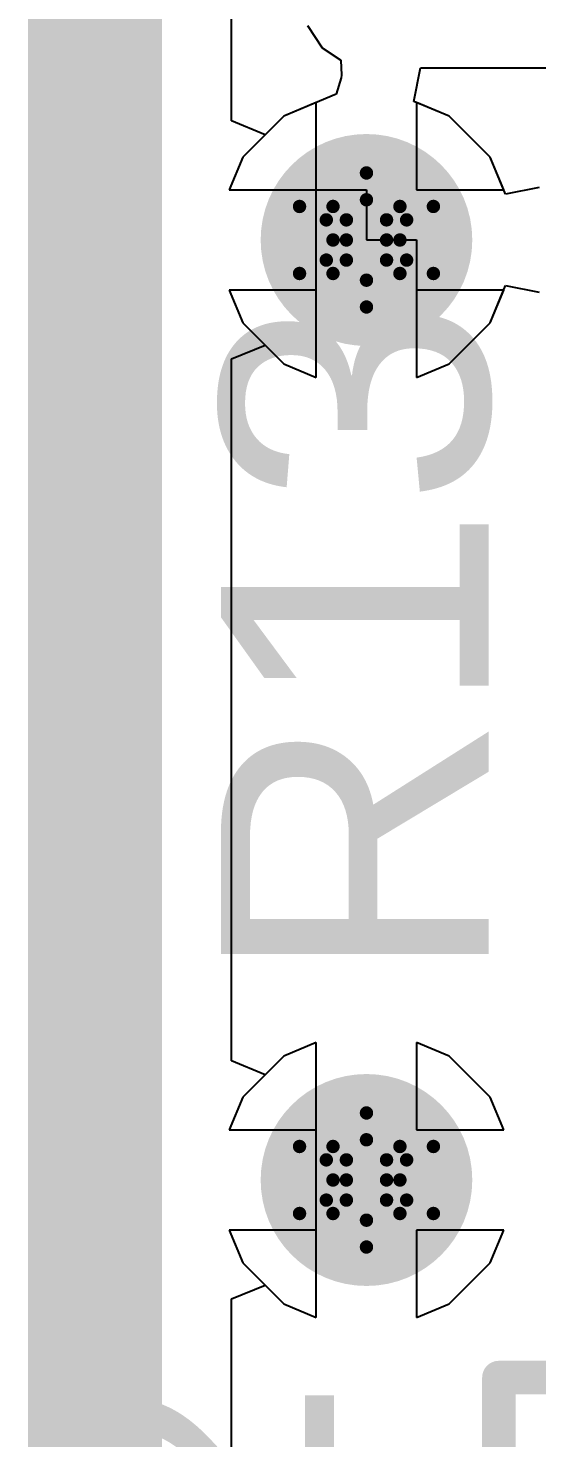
# Model space of a CAD drawing. Header units: inches. Extents: x -18 to 237, y -41 to 211.
# Drawn here: x 18.65 to 20.58, y 89.7 to 95.04 of the extents above; entities that cross this region are included whole.
import ezdxf

# ---------------------------------------------------------------- set-up
doc = ezdxf.new("R2010")
doc.units = ezdxf.units.IN
for name, color, linetype in [('Bottom Layer', 5, 'Continuous'), ('Bottom Solder', 6, 'Continuous'), ('Drill Drawing', 1, 'Continuous'), ('Top Layer', 1, 'Continuous'), ('Top Overlay', 2, 'Continuous'), ('Top Paste', 8, 'Continuous'), ('Top Solder', 216, 'Continuous'), ('Via Holes', 16, 'Continuous')]:
    doc.layers.add(name, color=color, linetype=linetype)
doc.styles.add('Arial', font='', dxfattribs={"height": 0.2})
doc.styles.get('Arial').set_extended_font_data('Arial')

# ---------------------------------------------------------------- blocks, each defined once
blk = doc.blocks.new('SOT_323_119')
at = {"layer": 'Top Layer'}
for points in [[(-0.25, 1.5), (0.25, 1.5), (0.25, 0.7), (-0.25, 0.7)], [(-0.9, -0.7), (-0.4, -0.7), (-0.4, -1.5), (-0.9, -1.5)], [(0.9, -1.5), (0.4, -1.5), (0.4, -0.7), (0.9, -0.7)]]:
    blk.add_hatch(color=1, dxfattribs=at).paths.add_polyline_path(points)
at = {"layer": 'Top Paste'}
for points in [[(-0.25, 1.5), (0.25, 1.5), (0.25, 0.7), (-0.25, 0.7)], [(-0.9, -0.7), (-0.4, -0.7), (-0.4, -1.5), (-0.9, -1.5)], [(0.9, -1.5), (0.4, -1.5), (0.4, -0.7), (0.9, -0.7)]]:
    blk.add_hatch(color=8, dxfattribs=at).paths.add_polyline_path(points)
at = {"layer": 'Top Solder'}
for points in [[(-0.3516, 1.6016), (0.3516, 1.6016), (0.3516, 0.5984), (-0.3516, 0.5984)], [(-1.0016, -0.5984), (-0.2984, -0.5984), (-0.2984, -1.6016), (-1.0016, -1.6016)], [(1.0016, -1.6016), (0.2984, -1.6016), (0.2984, -0.5984), (1.0016, -0.5984)]]:
    blk.add_hatch(color=216, dxfattribs=at).paths.add_polyline_path(points)
at = {"layer": 'Top Overlay'}
for points in [[(-1.0414, -0.4318, 0.127, 0.127, 0), (-1.0414, 0.635, 0.127, 0.127, 0)], [(-1.0414, 0.635, 0.127, 0.127, 0), (-0.4318, 0.635, 0.127, 0.127, 0)], [(0.4318, 0.635, 0.127, 0.127, 0), (1.0414, 0.635, 0.127, 0.127, 0)], [(1.0414, -0.4318, 0.127, 0.127, 0), (1.0414, 0.635, 0.127, 0.127, 0)], [(-0.1778, -0.762, 0.127, 0.127, 0), (0.2032, -0.762, 0.127, 0.127, 0)], [(-1.1938, -1.1938, 0.127, 0.127, 0), (-1.1938, -0.9398, 0.127, 0.127, 0)], [(-1.1938, -0.9398, 0.127, 0.127, 0), (-1.0668, -1.0668, 0.127, 0.127, 0)], [(-1.1938, -1.1938, 0.127, 0.127, 0), (-1.0668, -1.0668, 0.127, 0.127, 0)]]:
    blk.add_lwpolyline(points, format="xyseb", dxfattribs=at)
for points in [[(-1.0732, 0.635, 0.0635, 0.0635, 1), (-1.0096, 0.635, 0.0635, 0.0635, 1)], [(-1.0732, 0.635, 0.0635, 0.0635, 1), (-1.0096, 0.635, 0.0635, 0.0635, 1)], [(-0.4636, 0.635, 0.0635, 0.0635, 1), (-0.4001, 0.635, 0.0635, 0.0635, 1)], [(0.4001, 0.635, 0.0635, 0.0635, 1), (0.4636, 0.635, 0.0635, 0.0635, 1)], [(1.0096, 0.635, 0.0635, 0.0635, 1), (1.0732, 0.635, 0.0635, 0.0635, 1)], [(1.0096, 0.635, 0.0635, 0.0635, 1), (1.0732, 0.635, 0.0635, 0.0635, 1)], [(-1.0732, -0.4318, 0.0635, 0.0635, 1), (-1.0096, -0.4318, 0.0635, 0.0635, 1)], [(1.0096, -0.4318, 0.0635, 0.0635, 1), (1.0732, -0.4318, 0.0635, 0.0635, 1)], [(-0.2095, -0.762, 0.0635, 0.0635, 1), (-0.1461, -0.762, 0.0635, 0.0635, 1)], [(0.1714, -0.762, 0.0635, 0.0635, 1), (0.2349, -0.762, 0.0635, 0.0635, 1)], [(-1.2255, -0.9398, 0.0635, 0.0635, 1), (-1.1621, -0.9398, 0.0635, 0.0635, 1)], [(-1.2255, -0.9398, 0.0635, 0.0635, 1), (-1.1621, -0.9398, 0.0635, 0.0635, 1)], [(-1.0985, -1.0668, 0.0635, 0.0635, 1), (-1.0351, -1.0668, 0.0635, 0.0635, 1)], [(-1.0985, -1.0668, 0.0635, 0.0635, 1), (-1.0351, -1.0668, 0.0635, 0.0635, 1)], [(-1.2255, -1.1938, 0.0635, 0.0635, 1), (-1.1621, -1.1938, 0.0635, 0.0635, 1)], [(-1.2255, -1.1938, 0.0635, 0.0635, 1), (-1.1621, -1.1938, 0.0635, 0.0635, 1)]]:
    blk.add_lwpolyline(points, format="xyseb", close=True, dxfattribs=at)

msp = doc.modelspace()

# ---------------------------------------------------------------- hatches: boundary and pattern name
at = {"layer": 'Bottom Layer'}
h = msp.add_hatch(color=5, dxfattribs=at)
edge = h.paths.add_edge_path()
edge.add_arc((19.9324, 94.24), 0.3, 0, 360)
h = msp.add_hatch(color=5, dxfattribs=at)
edge = h.paths.add_edge_path()
edge.add_arc((19.9324, 90.6774), 0.3, 0, 360)
at = {"layer": 'Bottom Solder'}
h = msp.add_hatch(color=6, dxfattribs=at)
edge = h.paths.add_edge_path()
edge.add_arc((19.9324, 94.24), 0.4016, 0, 360)
h = msp.add_hatch(color=6, dxfattribs=at)
edge = h.paths.add_edge_path()
edge.add_arc((19.9324, 90.6774), 0.4016, 0, 360)
at = {"layer": 'Top Layer'}
h = msp.add_hatch(color=1, dxfattribs=at)
edge = h.paths.add_edge_path()
edge.add_arc((19.9324, 94.24), 0.3, 0, 360)
h = msp.add_hatch(color=1, dxfattribs=at)
edge = h.paths.add_edge_path()
edge.add_arc((19.9324, 90.6774), 0.3, 0, 360)
at = {"layer": 'Top Solder'}
h = msp.add_hatch(color=216, dxfattribs=at)
edge = h.paths.add_edge_path()
edge.add_arc((19.9324, 94.24), 0.4016, 0, 360)
h = msp.add_hatch(color=216, dxfattribs=at)
edge = h.paths.add_edge_path()
edge.add_arc((19.9324, 90.6774), 0.4016, 0, 360)
at = {"layer": 'Via Holes'}
h = msp.add_hatch(color=7, dxfattribs=at)
edge = h.paths.add_edge_path()
edge.add_arc((19.9324, 94.24), 0.15, 0, 360)
h = msp.add_hatch(color=7, dxfattribs=at)
edge = h.paths.add_edge_path()
edge.add_arc((19.9324, 90.6774), 0.15, 0, 360)

# ---------------------------------------------------------------- linework, layer by layer
at = {"layer": 'Bottom Layer'}
for p, q in [((19.4203, 94.691), (19.4203, 102.5108)), ((19.7419, 94.7608), (19.6186, 94.7097)), ((19.7419, 94.24), (19.7419, 94.7608)), ((20.2462, 94.7097), (20.1229, 94.7608)), ((20.1229, 94.7608), (20.1229, 94.4305)), ((19.5473, 94.6384), (19.4203, 94.691)), ((19.6186, 94.7097), (19.5473, 94.6384)), ((20.4021, 94.5538), (20.2462, 94.7097)), ((20.4532, 94.4305), (20.4021, 94.5538)), ((20.1229, 94.4305), (20.4532, 94.4305)), ((19.7419, 93.7193), (19.7419, 94.24)), ((20.4532, 94.0495), (20.1229, 94.0495)), ((20.1229, 94.0495), (20.1229, 93.7193)), ((20.4021, 93.9262), (20.4532, 94.0495)), ((20.2462, 93.7704), (20.4021, 93.9262)), ((19.4203, 93.7891), (19.5473, 93.8417)), ((19.5473, 93.8417), (19.6186, 93.7704)), ((19.4203, 91.1284), (19.4203, 93.7891)), ((19.6186, 93.7704), (19.7419, 93.7193)), ((20.1229, 93.7193), (20.2462, 93.7704)), ((19.7419, 91.1981), (19.6186, 91.147)), ((19.7419, 90.6774), (19.7419, 91.1981)), ((20.2462, 91.147), (20.1229, 91.1981)), ((20.1229, 91.1981), (20.1229, 90.8679)), ((19.6186, 91.147), (19.5473, 91.0758)), ((20.4021, 90.9912), (20.2462, 91.147)), ((19.5473, 91.0758), (19.4203, 91.1284)), ((20.4532, 90.8679), (20.4021, 90.9912)), ((20.1229, 90.8679), (20.4532, 90.8679)), ((19.7419, 90.1567), (19.7419, 90.6774)), ((20.4532, 90.4869), (20.1229, 90.4869)), ((20.1229, 90.4869), (20.1229, 90.1567)), ((20.4021, 90.3636), (20.4532, 90.4869)), ((20.2462, 90.2077), (20.4021, 90.3636)), ((19.4203, 90.2264), (19.5473, 90.279)), ((19.5473, 90.279), (19.6186, 90.2077)), ((19.4203, 87.9506), (19.4203, 90.2264)), ((19.6186, 90.2077), (19.7419, 90.1567)), ((20.1229, 90.1567), (20.2462, 90.2077))]:
    msp.add_line(p, q, dxfattribs=at)
msp.add_lwpolyline([(18.9024, 87.7361, 0.508, 0.508, 0), (18.9024, 102.7254, 0.508, 0.508, 0)], format="xyseb", dxfattribs=at)
at = {"layer": 'Drill Drawing'}
for points in [[(19.8054, 94.367, 0.0508, 0.0508, 0), (19.9324, 94.494, 0.0508, 0.0508, 0)], [(19.9324, 94.494, 0.0508, 0.0508, 0), (20.0594, 94.367, 0.0508, 0.0508, 0)], [(19.8562, 94.3162, 0.0508, 0.0508, 0), (19.9324, 94.3924, 0.0508, 0.0508, 0)], [(19.9324, 94.3924, 0.0508, 0.0508, 0), (20.0086, 94.3162, 0.0508, 0.0508, 0)], [(19.6784, 94.367, 0.0508, 0.0508, 0), (19.8054, 94.24, 0.0508, 0.0508, 0)], [(19.6784, 94.367, 0.0508, 0.0508, 0), (19.8054, 94.367, 0.0508, 0.0508, 0)], [(20.0594, 94.367, 0.0508, 0.0508, 0), (20.1864, 94.367, 0.0508, 0.0508, 0)], [(20.0594, 94.24, 0.0508, 0.0508, 0), (20.1864, 94.367, 0.0508, 0.0508, 0)], [(19.78, 94.3162, 0.0508, 0.0508, 0), (19.8562, 94.24, 0.0508, 0.0508, 0)], [(19.78, 94.3162, 0.0508, 0.0508, 0), (19.8562, 94.3162, 0.0508, 0.0508, 0)], [(20.0086, 94.3162, 0.0508, 0.0508, 0), (20.0848, 94.3162, 0.0508, 0.0508, 0)], [(20.0086, 94.24, 0.0508, 0.0508, 0), (20.0848, 94.3162, 0.0508, 0.0508, 0)], [(19.6784, 94.113, 0.0508, 0.0508, 0), (19.8054, 94.24, 0.0508, 0.0508, 0)], [(19.78, 94.1638, 0.0508, 0.0508, 0), (19.8562, 94.24, 0.0508, 0.0508, 0)], [(20.0086, 94.24, 0.0508, 0.0508, 0), (20.0848, 94.1638, 0.0508, 0.0508, 0)], [(20.0594, 94.24, 0.0508, 0.0508, 0), (20.1864, 94.113, 0.0508, 0.0508, 0)], [(19.78, 94.1638, 0.0508, 0.0508, 0), (19.8562, 94.1638, 0.0508, 0.0508, 0)], [(19.8562, 94.1638, 0.0508, 0.0508, 0), (19.9324, 94.0876, 0.0508, 0.0508, 0)], [(19.9324, 94.0876, 0.0508, 0.0508, 0), (20.0086, 94.1638, 0.0508, 0.0508, 0)], [(20.0086, 94.1638, 0.0508, 0.0508, 0), (20.0848, 94.1638, 0.0508, 0.0508, 0)], [(19.6784, 94.113, 0.0508, 0.0508, 0), (19.8054, 94.113, 0.0508, 0.0508, 0)], [(19.8054, 94.113, 0.0508, 0.0508, 0), (19.9324, 93.986, 0.0508, 0.0508, 0)], [(19.9324, 93.986, 0.0508, 0.0508, 0), (20.0594, 94.113, 0.0508, 0.0508, 0)], [(20.0594, 94.113, 0.0508, 0.0508, 0), (20.1864, 94.113, 0.0508, 0.0508, 0)], [(19.8054, 90.8044, 0.0508, 0.0508, 0), (19.9324, 90.9314, 0.0508, 0.0508, 0)], [(19.9324, 90.9314, 0.0508, 0.0508, 0), (20.0594, 90.8044, 0.0508, 0.0508, 0)], [(19.6784, 90.8044, 0.0508, 0.0508, 0), (19.8054, 90.6774, 0.0508, 0.0508, 0)], [(19.6784, 90.8044, 0.0508, 0.0508, 0), (19.8054, 90.8044, 0.0508, 0.0508, 0)], [(19.8562, 90.7536, 0.0508, 0.0508, 0), (19.9324, 90.8298, 0.0508, 0.0508, 0)], [(19.9324, 90.8298, 0.0508, 0.0508, 0), (20.0086, 90.7536, 0.0508, 0.0508, 0)], [(20.0594, 90.8044, 0.0508, 0.0508, 0), (20.1864, 90.8044, 0.0508, 0.0508, 0)], [(20.0594, 90.6774, 0.0508, 0.0508, 0), (20.1864, 90.8044, 0.0508, 0.0508, 0)], [(19.78, 90.7536, 0.0508, 0.0508, 0), (19.8562, 90.6774, 0.0508, 0.0508, 0)], [(19.78, 90.7536, 0.0508, 0.0508, 0), (19.8562, 90.7536, 0.0508, 0.0508, 0)], [(20.0086, 90.7536, 0.0508, 0.0508, 0), (20.0848, 90.7536, 0.0508, 0.0508, 0)], [(20.0086, 90.6774, 0.0508, 0.0508, 0), (20.0848, 90.7536, 0.0508, 0.0508, 0)], [(19.6784, 90.5504, 0.0508, 0.0508, 0), (19.8054, 90.6774, 0.0508, 0.0508, 0)], [(19.78, 90.6012, 0.0508, 0.0508, 0), (19.8562, 90.6774, 0.0508, 0.0508, 0)], [(20.0086, 90.6774, 0.0508, 0.0508, 0), (20.0848, 90.6012, 0.0508, 0.0508, 0)], [(20.0594, 90.6774, 0.0508, 0.0508, 0), (20.1864, 90.5504, 0.0508, 0.0508, 0)], [(19.78, 90.6012, 0.0508, 0.0508, 0), (19.8562, 90.6012, 0.0508, 0.0508, 0)], [(19.8562, 90.6012, 0.0508, 0.0508, 0), (19.9324, 90.525, 0.0508, 0.0508, 0)], [(19.9324, 90.525, 0.0508, 0.0508, 0), (20.0086, 90.6012, 0.0508, 0.0508, 0)], [(20.0086, 90.6012, 0.0508, 0.0508, 0), (20.0848, 90.6012, 0.0508, 0.0508, 0)], [(19.6784, 90.5504, 0.0508, 0.0508, 0), (19.8054, 90.5504, 0.0508, 0.0508, 0)], [(19.8054, 90.5504, 0.0508, 0.0508, 0), (19.9324, 90.4234, 0.0508, 0.0508, 0)], [(19.9324, 90.4234, 0.0508, 0.0508, 0), (20.0594, 90.5504, 0.0508, 0.0508, 0)], [(20.0594, 90.5504, 0.0508, 0.0508, 0), (20.1864, 90.5504, 0.0508, 0.0508, 0)]]:
    msp.add_lwpolyline(points, format="xyseb", dxfattribs=at)
for points in [[(19.9197, 94.494, 0.0254, 0.0254, 1), (19.9451, 94.494, 0.0254, 0.0254, 1)], [(19.9197, 94.494, 0.0254, 0.0254, 1), (19.9451, 94.494, 0.0254, 0.0254, 1)], [(19.9197, 94.3924, 0.0254, 0.0254, 1), (19.9451, 94.3924, 0.0254, 0.0254, 1)], [(19.9197, 94.3924, 0.0254, 0.0254, 1), (19.9451, 94.3924, 0.0254, 0.0254, 1)], [(19.6657, 94.367, 0.0254, 0.0254, 1), (19.6911, 94.367, 0.0254, 0.0254, 1)], [(19.6657, 94.367, 0.0254, 0.0254, 1), (19.6911, 94.367, 0.0254, 0.0254, 1)], [(19.7927, 94.367, 0.0254, 0.0254, 1), (19.8181, 94.367, 0.0254, 0.0254, 1)], [(19.7927, 94.367, 0.0254, 0.0254, 1), (19.8181, 94.367, 0.0254, 0.0254, 1)], [(20.0467, 94.367, 0.0254, 0.0254, 1), (20.0721, 94.367, 0.0254, 0.0254, 1)], [(20.0467, 94.367, 0.0254, 0.0254, 1), (20.0721, 94.367, 0.0254, 0.0254, 1)], [(20.1737, 94.367, 0.0254, 0.0254, 1), (20.1991, 94.367, 0.0254, 0.0254, 1)], [(20.1737, 94.367, 0.0254, 0.0254, 1), (20.1991, 94.367, 0.0254, 0.0254, 1)], [(19.7673, 94.3162, 0.0254, 0.0254, 1), (19.7927, 94.3162, 0.0254, 0.0254, 1)], [(19.7673, 94.3162, 0.0254, 0.0254, 1), (19.7927, 94.3162, 0.0254, 0.0254, 1)], [(19.8435, 94.3162, 0.0254, 0.0254, 1), (19.8689, 94.3162, 0.0254, 0.0254, 1)], [(19.8435, 94.3162, 0.0254, 0.0254, 1), (19.8689, 94.3162, 0.0254, 0.0254, 1)], [(19.9959, 94.3162, 0.0254, 0.0254, 1), (20.0213, 94.3162, 0.0254, 0.0254, 1)], [(19.9959, 94.3162, 0.0254, 0.0254, 1), (20.0213, 94.3162, 0.0254, 0.0254, 1)], [(20.0721, 94.3162, 0.0254, 0.0254, 1), (20.0975, 94.3162, 0.0254, 0.0254, 1)], [(20.0721, 94.3162, 0.0254, 0.0254, 1), (20.0975, 94.3162, 0.0254, 0.0254, 1)], [(19.7927, 94.24, 0.0254, 0.0254, 1), (19.8181, 94.24, 0.0254, 0.0254, 1)], [(19.7927, 94.24, 0.0254, 0.0254, 1), (19.8181, 94.24, 0.0254, 0.0254, 1)], [(19.8435, 94.24, 0.0254, 0.0254, 1), (19.8689, 94.24, 0.0254, 0.0254, 1)], [(19.8435, 94.24, 0.0254, 0.0254, 1), (19.8689, 94.24, 0.0254, 0.0254, 1)], [(19.9959, 94.24, 0.0254, 0.0254, 1), (20.0213, 94.24, 0.0254, 0.0254, 1)], [(19.9959, 94.24, 0.0254, 0.0254, 1), (20.0213, 94.24, 0.0254, 0.0254, 1)], [(20.0467, 94.24, 0.0254, 0.0254, 1), (20.0721, 94.24, 0.0254, 0.0254, 1)], [(20.0467, 94.24, 0.0254, 0.0254, 1), (20.0721, 94.24, 0.0254, 0.0254, 1)], [(19.7673, 94.1638, 0.0254, 0.0254, 1), (19.7927, 94.1638, 0.0254, 0.0254, 1)], [(19.7673, 94.1638, 0.0254, 0.0254, 1), (19.7927, 94.1638, 0.0254, 0.0254, 1)], [(19.8435, 94.1638, 0.0254, 0.0254, 1), (19.8689, 94.1638, 0.0254, 0.0254, 1)], [(19.8435, 94.1638, 0.0254, 0.0254, 1), (19.8689, 94.1638, 0.0254, 0.0254, 1)], [(19.9959, 94.1638, 0.0254, 0.0254, 1), (20.0213, 94.1638, 0.0254, 0.0254, 1)], [(19.9959, 94.1638, 0.0254, 0.0254, 1), (20.0213, 94.1638, 0.0254, 0.0254, 1)], [(20.0721, 94.1638, 0.0254, 0.0254, 1), (20.0975, 94.1638, 0.0254, 0.0254, 1)], [(20.0721, 94.1638, 0.0254, 0.0254, 1), (20.0975, 94.1638, 0.0254, 0.0254, 1)], [(19.6657, 94.113, 0.0254, 0.0254, 1), (19.6911, 94.113, 0.0254, 0.0254, 1)], [(19.6657, 94.113, 0.0254, 0.0254, 1), (19.6911, 94.113, 0.0254, 0.0254, 1)], [(19.7927, 94.113, 0.0254, 0.0254, 1), (19.8181, 94.113, 0.0254, 0.0254, 1)], [(19.7927, 94.113, 0.0254, 0.0254, 1), (19.8181, 94.113, 0.0254, 0.0254, 1)], [(20.0467, 94.113, 0.0254, 0.0254, 1), (20.0721, 94.113, 0.0254, 0.0254, 1)], [(20.0467, 94.113, 0.0254, 0.0254, 1), (20.0721, 94.113, 0.0254, 0.0254, 1)], [(20.1737, 94.113, 0.0254, 0.0254, 1), (20.1991, 94.113, 0.0254, 0.0254, 1)], [(20.1737, 94.113, 0.0254, 0.0254, 1), (20.1991, 94.113, 0.0254, 0.0254, 1)], [(19.9197, 94.0876, 0.0254, 0.0254, 1), (19.9451, 94.0876, 0.0254, 0.0254, 1)], [(19.9197, 94.0876, 0.0254, 0.0254, 1), (19.9451, 94.0876, 0.0254, 0.0254, 1)], [(19.9197, 93.986, 0.0254, 0.0254, 1), (19.9451, 93.986, 0.0254, 0.0254, 1)], [(19.9197, 93.986, 0.0254, 0.0254, 1), (19.9451, 93.986, 0.0254, 0.0254, 1)], [(19.9197, 90.9314, 0.0254, 0.0254, 1), (19.9451, 90.9314, 0.0254, 0.0254, 1)], [(19.9197, 90.9314, 0.0254, 0.0254, 1), (19.9451, 90.9314, 0.0254, 0.0254, 1)], [(19.6657, 90.8044, 0.0254, 0.0254, 1), (19.6911, 90.8044, 0.0254, 0.0254, 1)], [(19.6657, 90.8044, 0.0254, 0.0254, 1), (19.6911, 90.8044, 0.0254, 0.0254, 1)], [(19.7927, 90.8044, 0.0254, 0.0254, 1), (19.8181, 90.8044, 0.0254, 0.0254, 1)], [(19.7927, 90.8044, 0.0254, 0.0254, 1), (19.8181, 90.8044, 0.0254, 0.0254, 1)], [(19.9197, 90.8298, 0.0254, 0.0254, 1), (19.9451, 90.8298, 0.0254, 0.0254, 1)], [(19.9197, 90.8298, 0.0254, 0.0254, 1), (19.9451, 90.8298, 0.0254, 0.0254, 1)], [(20.0467, 90.8044, 0.0254, 0.0254, 1), (20.0721, 90.8044, 0.0254, 0.0254, 1)], [(20.0467, 90.8044, 0.0254, 0.0254, 1), (20.0721, 90.8044, 0.0254, 0.0254, 1)], [(20.1737, 90.8044, 0.0254, 0.0254, 1), (20.1991, 90.8044, 0.0254, 0.0254, 1)], [(20.1737, 90.8044, 0.0254, 0.0254, 1), (20.1991, 90.8044, 0.0254, 0.0254, 1)], [(19.7673, 90.7536, 0.0254, 0.0254, 1), (19.7927, 90.7536, 0.0254, 0.0254, 1)], [(19.7673, 90.7536, 0.0254, 0.0254, 1), (19.7927, 90.7536, 0.0254, 0.0254, 1)], [(19.8435, 90.7536, 0.0254, 0.0254, 1), (19.8689, 90.7536, 0.0254, 0.0254, 1)], [(19.8435, 90.7536, 0.0254, 0.0254, 1), (19.8689, 90.7536, 0.0254, 0.0254, 1)], [(19.9959, 90.7536, 0.0254, 0.0254, 1), (20.0213, 90.7536, 0.0254, 0.0254, 1)], [(19.9959, 90.7536, 0.0254, 0.0254, 1), (20.0213, 90.7536, 0.0254, 0.0254, 1)], [(20.0721, 90.7536, 0.0254, 0.0254, 1), (20.0975, 90.7536, 0.0254, 0.0254, 1)], [(20.0721, 90.7536, 0.0254, 0.0254, 1), (20.0975, 90.7536, 0.0254, 0.0254, 1)], [(19.7927, 90.6774, 0.0254, 0.0254, 1), (19.8181, 90.6774, 0.0254, 0.0254, 1)], [(19.7927, 90.6774, 0.0254, 0.0254, 1), (19.8181, 90.6774, 0.0254, 0.0254, 1)], [(19.8435, 90.6774, 0.0254, 0.0254, 1), (19.8689, 90.6774, 0.0254, 0.0254, 1)], [(19.8435, 90.6774, 0.0254, 0.0254, 1), (19.8689, 90.6774, 0.0254, 0.0254, 1)], [(19.9959, 90.6774, 0.0254, 0.0254, 1), (20.0213, 90.6774, 0.0254, 0.0254, 1)], [(19.9959, 90.6774, 0.0254, 0.0254, 1), (20.0213, 90.6774, 0.0254, 0.0254, 1)], [(20.0467, 90.6774, 0.0254, 0.0254, 1), (20.0721, 90.6774, 0.0254, 0.0254, 1)], [(20.0467, 90.6774, 0.0254, 0.0254, 1), (20.0721, 90.6774, 0.0254, 0.0254, 1)], [(19.7673, 90.6012, 0.0254, 0.0254, 1), (19.7927, 90.6012, 0.0254, 0.0254, 1)], [(19.7673, 90.6012, 0.0254, 0.0254, 1), (19.7927, 90.6012, 0.0254, 0.0254, 1)], [(19.8435, 90.6012, 0.0254, 0.0254, 1), (19.8689, 90.6012, 0.0254, 0.0254, 1)], [(19.8435, 90.6012, 0.0254, 0.0254, 1), (19.8689, 90.6012, 0.0254, 0.0254, 1)], [(19.9959, 90.6012, 0.0254, 0.0254, 1), (20.0213, 90.6012, 0.0254, 0.0254, 1)], [(19.9959, 90.6012, 0.0254, 0.0254, 1), (20.0213, 90.6012, 0.0254, 0.0254, 1)], [(20.0721, 90.6012, 0.0254, 0.0254, 1), (20.0975, 90.6012, 0.0254, 0.0254, 1)], [(20.0721, 90.6012, 0.0254, 0.0254, 1), (20.0975, 90.6012, 0.0254, 0.0254, 1)], [(19.6657, 90.5504, 0.0254, 0.0254, 1), (19.6911, 90.5504, 0.0254, 0.0254, 1)], [(19.6657, 90.5504, 0.0254, 0.0254, 1), (19.6911, 90.5504, 0.0254, 0.0254, 1)], [(19.7927, 90.5504, 0.0254, 0.0254, 1), (19.8181, 90.5504, 0.0254, 0.0254, 1)], [(19.7927, 90.5504, 0.0254, 0.0254, 1), (19.8181, 90.5504, 0.0254, 0.0254, 1)], [(20.0467, 90.5504, 0.0254, 0.0254, 1), (20.0721, 90.5504, 0.0254, 0.0254, 1)], [(20.0467, 90.5504, 0.0254, 0.0254, 1), (20.0721, 90.5504, 0.0254, 0.0254, 1)], [(20.1737, 90.5504, 0.0254, 0.0254, 1), (20.1991, 90.5504, 0.0254, 0.0254, 1)], [(20.1737, 90.5504, 0.0254, 0.0254, 1), (20.1991, 90.5504, 0.0254, 0.0254, 1)], [(19.9197, 90.525, 0.0254, 0.0254, 1), (19.9451, 90.525, 0.0254, 0.0254, 1)], [(19.9197, 90.525, 0.0254, 0.0254, 1), (19.9451, 90.525, 0.0254, 0.0254, 1)], [(19.9197, 90.4234, 0.0254, 0.0254, 1), (19.9451, 90.4234, 0.0254, 0.0254, 1)], [(19.9197, 90.4234, 0.0254, 0.0254, 1), (19.9451, 90.4234, 0.0254, 0.0254, 1)]]:
    msp.add_lwpolyline(points, format="xyseb", close=True, dxfattribs=at)
at = {"layer": 'Top Layer'}
for p, q in [((19.7086, 95.0523), (19.7648, 94.9683)), ((19.7648, 94.9683), (19.8355, 94.921)), ((19.8355, 94.921), (19.838, 94.8642)), ((20.1117, 94.7654), (20.137, 94.8924)), ((20.137, 94.8924), (24.2785, 94.8924)), ((19.8358, 94.8543), (19.8174, 94.792)), ((19.838, 94.8642), (19.8358, 94.8543)), ((19.8174, 94.792), (19.6186, 94.7097)), ((20.2462, 94.7097), (20.1117, 94.7654)), ((19.6186, 94.7097), (19.4628, 94.5538)), ((20.4021, 94.5538), (20.2462, 94.7097)), ((19.4628, 94.5538), (19.4117, 94.4305)), ((20.4604, 94.4131), (20.4021, 94.5538)), ((19.4117, 94.4305), (19.9324, 94.4305)), ((19.9324, 94.4305), (19.9324, 94.24)), ((20.5874, 94.4383), (20.4604, 94.4131)), ((19.9324, 94.24), (20.1229, 94.24)), ((20.1229, 94.24), (20.1229, 93.7193)), ((19.7419, 94.0495), (19.4117, 94.0495)), ((19.4117, 94.0495), (19.4628, 93.9262)), ((19.7419, 93.7193), (19.7419, 94.0495)), ((20.4021, 93.9262), (20.4604, 94.067)), ((20.4604, 94.067), (20.5874, 94.0417)), ((19.4628, 93.9262), (19.6186, 93.7704)), ((20.2462, 93.7704), (20.4021, 93.9262)), ((19.6186, 93.7704), (19.7419, 93.7193)), ((20.1229, 93.7193), (20.2462, 93.7704)), ((19.7419, 91.1981), (19.6186, 91.147)), ((19.7419, 90.8679), (19.7419, 91.1981)), ((20.2462, 91.147), (20.1229, 91.1981)), ((20.1229, 91.1981), (20.1229, 90.8679)), ((19.6186, 91.147), (19.4628, 90.9912)), ((20.4021, 90.9912), (20.2462, 91.147)), ((19.4628, 90.9912), (19.4117, 90.8679)), ((20.4532, 90.8679), (20.4021, 90.9912)), ((19.4117, 90.8679), (19.7419, 90.8679)), ((20.1229, 90.8679), (20.4532, 90.8679)), ((19.7419, 90.4869), (19.4117, 90.4869)), ((19.4117, 90.4869), (19.4628, 90.3636)), ((19.7419, 90.1567), (19.7419, 90.4869)), ((20.4532, 90.4869), (20.1229, 90.4869)), ((20.1229, 90.4869), (20.1229, 90.1567)), ((20.4021, 90.3636), (20.4532, 90.4869)), ((19.4628, 90.3636), (19.6186, 90.2077)), ((20.2462, 90.2077), (20.4021, 90.3636)), ((19.6186, 90.2077), (19.7419, 90.1567)), ((20.1229, 90.1567), (20.2462, 90.2077))]:
    msp.add_line(p, q, dxfattribs=at)

# ---------------------------------------------------------------- block references
msp.add_blockref('SOT_323_119', (21.4764, 89.2936))

# ---------------------------------------------------------------- texts
at = {"layer": 'Top Overlay', "style": 'Arial'}
for s, p in [('R13', (20.396, 91.418)), ('D2', (19.8093, 88.1182))]:
    msp.add_text(s, height=1.016, rotation=90, dxfattribs=at).set_placement(p)

doc.saveas('drawing.dxf')
